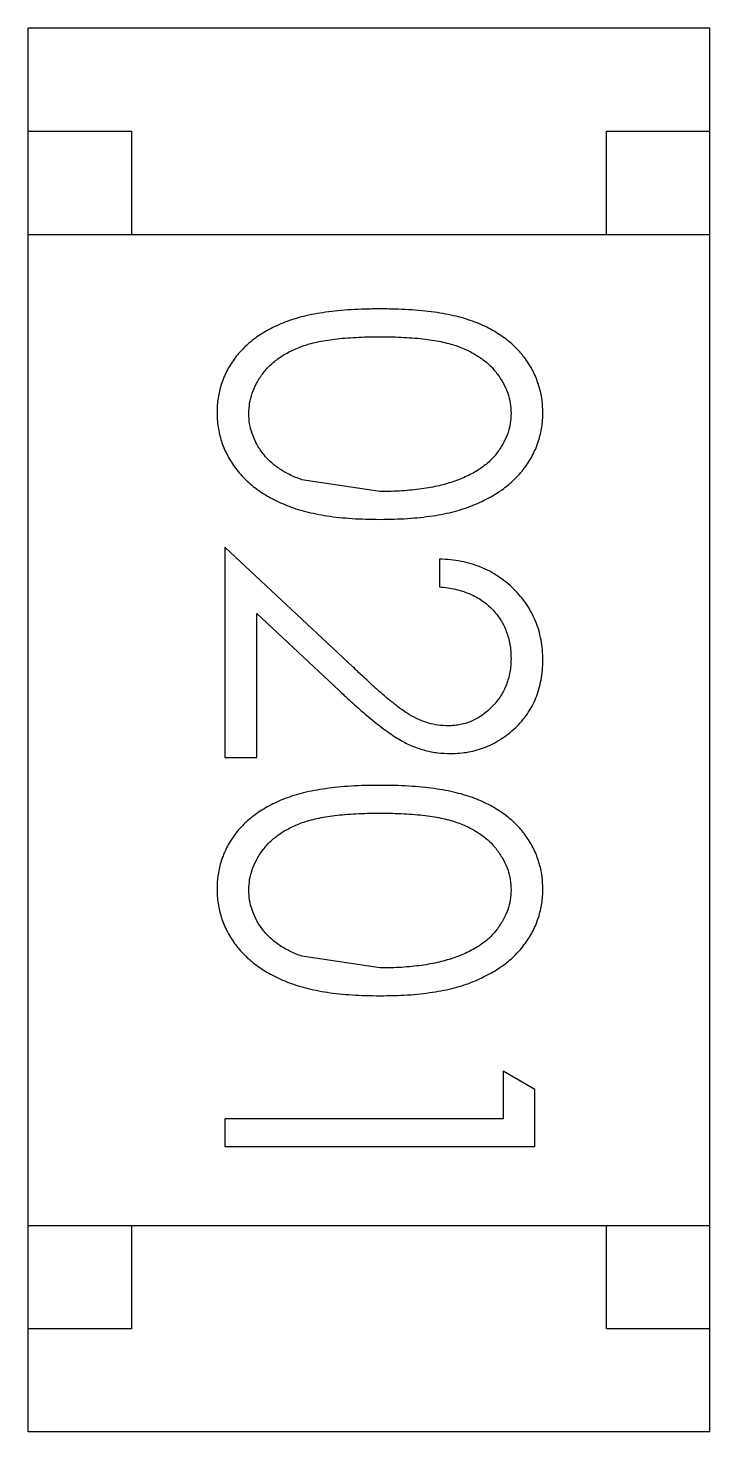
# Model space of a CAD drawing. Header units: inches. Extents: x 246 to 500, y -220 to -17.
# Drawn here: x 451.925 to 452.255, y -162.749 to -162.069 of the extents above; entities that cross this region are included whole.
import ezdxf

# ---------------------------------------------------------------- set-up
doc = ezdxf.new("R2010")
doc.units = ezdxf.units.IN
doc.header["$LTSCALE"] = 1.21
doc.header["$MEASUREMENT"] = 0
doc.layers.get('0').update_dxf_attribs({"linetype": 'CONTINUOUS'})

msp = doc.modelspace()

# ---------------------------------------------------------------- linework, layer by layer
at = {"color": 7, "linetype": 'Continuous'}
for p, q in [((452.25498, -162.06859), (451.92498, -162.06859)), ((451.92498, -162.74859), (451.92498, -162.06859)), ((452.25498, -162.74859), (452.25498, -162.06859)), ((451.92498, -162.11859), (451.97498, -162.11859)), ((451.97498, -162.11859), (451.97498, -162.16859)), ((452.20498, -162.11859), (452.25498, -162.11859)), ((452.20498, -162.16859), (452.20498, -162.11859)), ((451.92498, -162.16859), (452.25498, -162.16859)), ((452.09527, -162.29309), (452.05755, -162.28741)), ((452.08234, -162.37819), (452.02027, -162.32002)), ((452.02027, -162.32002), (452.02027, -162.42194)), ((452.12411, -162.32579), (452.12411, -162.33925)), ((452.03565, -162.35214), (452.0757, -162.38967)), ((452.03565, -162.42194), (452.03565, -162.35214)), ((452.02027, -162.42194), (452.03565, -162.42194)), ((452.09526, -162.52386), (452.05755, -162.51818)), ((452.17026, -162.58267), (452.15488, -162.57386)), ((452.15488, -162.57386), (452.15488, -162.59694)), ((452.17026, -162.6104), (452.17026, -162.58267)), ((452.15488, -162.59694), (452.02026, -162.59694)), ((452.02026, -162.59694), (452.02026, -162.6104)), ((452.02026, -162.6104), (452.17026, -162.6104)), ((451.92498, -162.64859), (452.25498, -162.64859)), ((451.97498, -162.64859), (451.97498, -162.69859)), ((452.20498, -162.69859), (452.20498, -162.64859)), ((451.97498, -162.69859), (451.92498, -162.69859)), ((452.25498, -162.69859), (452.20498, -162.69859)), ((452.25498, -162.74859), (451.92498, -162.74859))]:
    msp.add_line(p, q, dxfattribs=at)
for points, knots in [([(452.09521, -162.20463), (452.09282, -162.20465), (452.08818, -162.20467), (452.08142, -162.20498), (452.07506, -162.20547), (452.06912, -162.2062), (452.06358, -162.2071), (452.05844, -162.20815), (452.05371, -162.20948), (452.04938, -162.21099), (452.04538, -162.21269), (452.04166, -162.21454), (452.03819, -162.21655), (452.03499, -162.21874), (452.03201, -162.22104), (452.02928, -162.22351), (452.02685, -162.22617), (452.02465, -162.22895), (452.02273, -162.23188), (452.02105, -162.23489), (452.01958, -162.23798), (452.01846, -162.24119), (452.01754, -162.24446), (452.01689, -162.24781), (452.01648, -162.25127), (452.01644, -162.2536), (452.01642, -162.25478)], [0, 0, 0, 0, 0.068113, 0.132564, 0.193427, 0.250218, 0.303569, 0.353576, 0.400235, 0.443586, 0.484619, 0.524292, 0.56238, 0.599049, 0.63494, 0.669782, 0.704009, 0.737842, 0.771098, 0.803896, 0.836415, 0.868639, 0.900715, 0.933378, 0.966213, 1, 1, 1, 1]), ([(452.17411, -162.25478), (452.17409, -162.2536), (452.17405, -162.25127), (452.17364, -162.24781), (452.17299, -162.24444), (452.17204, -162.24115), (452.17089, -162.23794), (452.16942, -162.23482), (452.16771, -162.23179), (452.16576, -162.22883), (452.16354, -162.22603), (452.1611, -162.22335), (452.15837, -162.2209), (452.15542, -162.21857), (452.1522, -162.21643), (452.14876, -162.21439), (452.14506, -162.21257), (452.14109, -162.2109), (452.13679, -162.20942), (452.13209, -162.20814), (452.12698, -162.20702), (452.12143, -162.20617), (452.11547, -162.20548), (452.10908, -162.20498), (452.10228, -162.20467), (452.09761, -162.20465), (452.09521, -162.20463)], [0, 0, 0, 0, 0.033742, 0.066533, 0.099153, 0.13154, 0.164087, 0.196563, 0.229707, 0.263315, 0.297504, 0.331686, 0.366482, 0.4021, 0.438958, 0.476748, 0.515985, 0.556589, 0.599519, 0.645765, 0.695487, 0.748721, 0.805687, 0.866754, 0.931405, 1, 1, 1, 1]), ([(452.0318, -162.25523), (452.03189, -162.25358), (452.03205, -162.25028), (452.03335, -162.2454), (452.03543, -162.24066), (452.03781, -162.2369), (452.04011, -162.23405), (452.04203, -162.23199), (452.04418, -162.23011), (452.04649, -162.22833), (452.049, -162.22669), (452.05171, -162.22523), (452.05461, -162.22387), (452.05773, -162.22263), (452.06114, -162.22154), (452.0649, -162.22061), (452.06905, -162.21986), (452.07356, -162.21918), (452.07845, -162.21872), (452.08372, -162.21837), (452.08937, -162.21811), (452.09326, -162.2181), (452.09527, -162.21809)], [0, 0, 0, 0, 0.060034, 0.120278, 0.182348, 0.247919, 0.281641, 0.315701, 0.350322, 0.385703, 0.421819, 0.459196, 0.497866, 0.538301, 0.58121, 0.628183, 0.679403, 0.734699, 0.794074, 0.858416, 0.927049, 1, 1, 1, 1]), ([(452.09527, -162.21809), (452.09728, -162.2181), (452.10119, -162.21811), (452.10685, -162.21837), (452.11213, -162.21871), (452.11703, -162.21923), (452.12156, -162.21983), (452.12569, -162.22066), (452.12945, -162.22156), (452.13287, -162.22266), (452.13598, -162.22391), (452.13888, -162.22526), (452.14158, -162.22676), (452.14409, -162.22839), (452.14642, -162.23013), (452.14855, -162.23202), (452.15049, -162.23404), (452.15274, -162.23691), (452.15509, -162.24065), (452.15724, -162.24535), (452.15847, -162.25025), (452.15864, -162.25357), (452.15873, -162.25523)], [0, 0, 0, 0, 0.073302, 0.142286, 0.206253, 0.266017, 0.321612, 0.372532, 0.419497, 0.462398, 0.502825, 0.541489, 0.579034, 0.615143, 0.650298, 0.684912, 0.718701, 0.752189, 0.817245, 0.879117, 0.939613, 1, 1, 1, 1]), ([(452.01642, -162.25478), (452.01644, -162.25598), (452.01647, -162.25835), (452.01692, -162.26186), (452.01757, -162.2653), (452.0185, -162.26865), (452.01973, -162.2719), (452.02115, -162.27511), (452.02292, -162.27819), (452.02489, -162.28121), (452.02715, -162.2841), (452.02969, -162.28683), (452.03245, -162.28943), (452.03551, -162.29183), (452.03881, -162.29409), (452.04237, -162.29615), (452.04617, -162.29809), (452.05024, -162.29986), (452.05462, -162.30148), (452.05938, -162.3028), (452.06447, -162.30398), (452.06991, -162.30494), (452.07573, -162.30564), (452.0819, -162.30619), (452.08844, -162.30647), (452.09291, -162.30653), (452.09521, -162.30656)], [0, 0, 0, 0, 0.033824, 0.067298, 0.10028, 0.133019, 0.165736, 0.198792, 0.232372, 0.266409, 0.301016, 0.336196, 0.371972, 0.408574, 0.446394, 0.485225, 0.525372, 0.567224, 0.611081, 0.65775, 0.70702, 0.759235, 0.814484, 0.873227, 0.934937, 1, 1, 1, 1]), ([(452.09521, -162.30656), (452.09751, -162.30653), (452.102, -162.30647), (452.10857, -162.30619), (452.11477, -162.30565), (452.12062, -162.3049), (452.12609, -162.30394), (452.13122, -162.30279), (452.13596, -162.30137), (452.14039, -162.29979), (452.14447, -162.29795), (452.14831, -162.29605), (452.15186, -162.29393), (452.15517, -162.2917), (452.15819, -162.28927), (452.16098, -162.28671), (452.16349, -162.28399), (452.16572, -162.28111), (452.16772, -162.27814), (452.16942, -162.27504), (452.17088, -162.27188), (452.17205, -162.26861), (452.17299, -162.26528), (452.17365, -162.26186), (452.17405, -162.25835), (452.17409, -162.25598), (452.17411, -162.25478)], [0, 0, 0, 0, 0.065278, 0.127205, 0.186168, 0.241675, 0.294115, 0.343609, 0.390387, 0.434463, 0.476646, 0.517002, 0.555936, 0.593716, 0.630057, 0.665601, 0.700745, 0.734917, 0.768681, 0.802087, 0.834849, 0.867433, 0.900138, 0.932806, 0.966212, 1, 1, 1, 1]), ([(452.05755, -162.28741), (452.05651, -162.28703), (452.05446, -162.28627), (452.05153, -162.28494), (452.0488, -162.28348), (452.04628, -162.28187), (452.04397, -162.28012), (452.04183, -162.27827), (452.03992, -162.27626), (452.03768, -162.27346), (452.03532, -162.26977), (452.03333, -162.26506), (452.03201, -162.26021), (452.03187, -162.25689), (452.0318, -162.25523)], [0, 0, 0, 0, 0.075949, 0.148549, 0.218996, 0.286119, 0.351826, 0.416074, 0.478265, 0.540325, 0.660405, 0.774606, 0.887187, 1, 1, 1, 1]), ([(452.15873, -162.25523), (452.15864, -162.25687), (452.15847, -162.26015), (452.15723, -162.26501), (452.15508, -162.26967), (452.15274, -162.27342), (452.15045, -162.27629), (452.14845, -162.27833), (452.14623, -162.28029), (452.14375, -162.28209), (452.14103, -162.28378), (452.13809, -162.28533), (452.13491, -162.28678), (452.13149, -162.2881), (452.12781, -162.28926), (452.12391, -162.29034), (452.11974, -162.29114), (452.11533, -162.29189), (452.11067, -162.29239), (452.10576, -162.29285), (452.10059, -162.29302), (452.09707, -162.29307), (452.09527, -162.29309)], [0, 0, 0, 0, 0.059689, 0.119507, 0.181075, 0.246162, 0.279894, 0.314468, 0.350403, 0.387474, 0.426147, 0.466624, 0.508745, 0.553328, 0.600058, 0.649177, 0.700552, 0.754894, 0.811825, 0.871514, 0.934319, 1, 1, 1, 1]), ([(452.17411, -162.3747), (452.17407, -162.37303), (452.174, -162.36974), (452.17333, -162.3649), (452.1722, -162.36028), (452.17069, -162.35585), (452.16867, -162.35164), (452.16626, -162.34762), (452.1634, -162.34379), (452.16009, -162.34024), (452.15649, -162.33698), (452.15259, -162.3341), (452.14843, -162.33167), (452.14403, -162.32964), (452.13941, -162.32801), (452.13452, -162.32685), (452.1294, -162.32605), (452.1259, -162.32587), (452.12411, -162.32579)], [0, 0, 0, 0, 0.06445, 0.126725, 0.187421, 0.247417, 0.306749, 0.366595, 0.427749, 0.490235, 0.553031, 0.614805, 0.676505, 0.738096, 0.801021, 0.864897, 0.931209, 1, 1, 1, 1]), ([(452.12411, -162.33925), (452.12545, -162.33938), (452.12805, -162.33962), (452.13182, -162.34037), (452.13538, -162.34131), (452.1387, -162.34254), (452.14178, -162.34406), (452.14465, -162.3458), (452.14729, -162.34779), (452.14966, -162.35006), (452.15178, -162.35252), (452.15366, -162.35513), (452.15523, -162.35791), (452.1565, -162.36085), (452.15749, -162.36393), (452.15821, -162.36715), (452.15864, -162.37054), (452.1587, -162.37284), (452.15873, -162.37401)], [0, 0, 0, 0, 0.073648, 0.143686, 0.210962, 0.275557, 0.338064, 0.399311, 0.4594, 0.51934, 0.579024, 0.637809, 0.695959, 0.754122, 0.813113, 0.873453, 0.935561, 1, 1, 1, 1]), ([(452.15873, -162.37401), (452.1587, -162.37514), (452.15864, -162.37734), (452.15821, -162.38057), (452.15752, -162.38367), (452.15652, -162.38664), (452.15526, -162.38948), (452.15371, -162.39218), (452.15187, -162.39473), (452.14978, -162.39715), (452.1475, -162.39935), (452.14507, -162.40125), (452.14256, -162.4029), (452.13993, -162.40426), (452.13717, -162.40528), (452.13432, -162.406), (452.13136, -162.40647), (452.12934, -162.40653), (452.12832, -162.40656)], [0, 0, 0, 0, 0.068027, 0.133505, 0.19695, 0.26027, 0.322741, 0.384982, 0.448465, 0.513424, 0.578224, 0.640011, 0.700094, 0.760067, 0.819012, 0.877878, 0.938035, 1, 1, 1, 1]), ([(452.12952, -162.42002), (452.131, -162.41997), (452.13392, -162.41988), (452.13824, -162.41931), (452.14238, -162.4183), (452.1464, -162.41697), (452.15025, -162.41516), (452.15394, -162.41299), (452.15752, -162.41046), (452.16087, -162.40753), (452.16401, -162.40433), (452.16668, -162.40078), (452.16898, -162.39703), (452.1709, -162.39304), (452.17233, -162.38879), (452.17335, -162.3843), (452.174, -162.37958), (452.17407, -162.37635), (452.17411, -162.3747)], [0, 0, 0, 0, 0.06271, 0.123347, 0.183401, 0.242828, 0.302097, 0.36242, 0.423725, 0.487032, 0.550491, 0.612709, 0.674265, 0.73617, 0.799211, 0.863483, 0.930525, 1, 1, 1, 1]), ([(452.12832, -162.40656), (452.12669, -162.40649), (452.12345, -162.40637), (452.11867, -162.40533), (452.11401, -162.40363), (452.11021, -162.40165), (452.10709, -162.3996), (452.1044, -162.39772), (452.10148, -162.39537), (452.09819, -162.39272), (452.09466, -162.38963), (452.09081, -162.38617), (452.08666, -162.38233), (452.08382, -162.37961), (452.08234, -162.37819)], [0, 0, 0, 0, 0.088014, 0.174976, 0.2638, 0.355443, 0.406413, 0.465519, 0.533076, 0.609353, 0.693899, 0.787171, 0.889197, 1, 1, 1, 1]), ([(452.0757, -162.38967), (452.07724, -162.3911), (452.08021, -162.39388), (452.08456, -162.39782), (452.0887, -162.40138), (452.09258, -162.40457), (452.0962, -162.40743), (452.09959, -162.4099), (452.10274, -162.412), (452.10656, -162.41433), (452.11131, -162.41665), (452.1172, -162.41857), (452.12329, -162.4198), (452.12743, -162.41994), (452.12952, -162.42002)], [0, 0, 0, 0, 0.09953, 0.192079, 0.277712, 0.357454, 0.429648, 0.495771, 0.555538, 0.608657, 0.707578, 0.804328, 0.901298, 1, 1, 1, 1]), ([(452.0952, -162.4354), (452.09282, -162.43542), (452.08818, -162.43544), (452.08142, -162.43575), (452.07506, -162.43624), (452.06912, -162.43697), (452.06358, -162.43787), (452.05844, -162.43892), (452.05371, -162.44025), (452.04938, -162.44176), (452.04538, -162.44346), (452.04166, -162.44531), (452.03819, -162.44732), (452.03499, -162.44951), (452.03201, -162.45181), (452.02928, -162.45428), (452.02685, -162.45694), (452.02465, -162.45972), (452.02273, -162.46265), (452.02105, -162.46566), (452.01958, -162.46875), (452.01846, -162.47195), (452.01754, -162.47522), (452.01689, -162.47858), (452.01648, -162.48204), (452.01644, -162.48437), (452.01642, -162.48555)], [0, 0, 0, 0, 0.068113, 0.132564, 0.193427, 0.250218, 0.303569, 0.353576, 0.400235, 0.443586, 0.484619, 0.524292, 0.56238, 0.599049, 0.63494, 0.669782, 0.704009, 0.737842, 0.771098, 0.803896, 0.836415, 0.868639, 0.900715, 0.933378, 0.966213, 1, 1, 1, 1]), ([(452.17411, -162.48555), (452.17409, -162.48437), (452.17405, -162.48204), (452.17364, -162.47858), (452.17299, -162.47521), (452.17204, -162.47192), (452.17089, -162.46871), (452.16942, -162.46559), (452.16771, -162.46256), (452.16576, -162.4596), (452.16354, -162.4568), (452.1611, -162.45412), (452.15837, -162.45167), (452.15542, -162.44934), (452.1522, -162.44719), (452.14876, -162.44516), (452.14506, -162.44334), (452.14109, -162.44167), (452.13679, -162.44019), (452.13209, -162.43891), (452.12698, -162.43778), (452.12143, -162.43694), (452.11547, -162.43625), (452.10908, -162.43575), (452.10228, -162.43544), (452.09761, -162.43542), (452.0952, -162.4354)], [0, 0, 0, 0, 0.033742, 0.066533, 0.099153, 0.13154, 0.164087, 0.196563, 0.229707, 0.263315, 0.297504, 0.331686, 0.366482, 0.4021, 0.438958, 0.476748, 0.515985, 0.556589, 0.599519, 0.645765, 0.695487, 0.748721, 0.805687, 0.866754, 0.931405, 1, 1, 1, 1]), ([(452.0318, -162.486), (452.03189, -162.48435), (452.03205, -162.48105), (452.03335, -162.47617), (452.03543, -162.47143), (452.03781, -162.46767), (452.04011, -162.46482), (452.04203, -162.46276), (452.04418, -162.46088), (452.04649, -162.4591), (452.049, -162.45746), (452.05171, -162.456), (452.05461, -162.45464), (452.05773, -162.4534), (452.06114, -162.45231), (452.0649, -162.45138), (452.06905, -162.45062), (452.07356, -162.44995), (452.07845, -162.44949), (452.08372, -162.44914), (452.08937, -162.44888), (452.09326, -162.44887), (452.09526, -162.44886)], [0, 0, 0, 0, 0.060034, 0.120278, 0.182348, 0.247919, 0.281641, 0.315701, 0.350322, 0.385703, 0.421819, 0.459196, 0.497866, 0.538301, 0.58121, 0.628183, 0.679403, 0.734699, 0.794074, 0.858416, 0.927049, 1, 1, 1, 1]), ([(452.09526, -162.44886), (452.09728, -162.44887), (452.10119, -162.44888), (452.10685, -162.44914), (452.11213, -162.44948), (452.11703, -162.45), (452.12156, -162.45059), (452.12569, -162.45143), (452.12945, -162.45233), (452.13287, -162.45343), (452.13598, -162.45468), (452.13888, -162.45603), (452.14158, -162.45753), (452.14409, -162.45916), (452.14642, -162.4609), (452.14855, -162.46279), (452.15049, -162.46481), (452.15274, -162.46768), (452.15509, -162.47142), (452.15724, -162.47612), (452.15847, -162.48102), (452.15864, -162.48434), (452.15873, -162.486)], [0, 0, 0, 0, 0.073302, 0.142286, 0.206253, 0.266017, 0.321612, 0.372532, 0.419497, 0.462398, 0.502825, 0.541489, 0.579034, 0.615143, 0.650298, 0.684912, 0.718701, 0.752189, 0.817245, 0.879117, 0.939613, 1, 1, 1, 1]), ([(452.01642, -162.48555), (452.01644, -162.48674), (452.01647, -162.48912), (452.01692, -162.49263), (452.01757, -162.49607), (452.0185, -162.49942), (452.01973, -162.50267), (452.02115, -162.50588), (452.02292, -162.50896), (452.02489, -162.51198), (452.02715, -162.51487), (452.02968, -162.5176), (452.03245, -162.5202), (452.03551, -162.5226), (452.03881, -162.52486), (452.04237, -162.52692), (452.04617, -162.52886), (452.05024, -162.53063), (452.05462, -162.53225), (452.05938, -162.53356), (452.06447, -162.53475), (452.06991, -162.53571), (452.07573, -162.5364), (452.0819, -162.53696), (452.08844, -162.53724), (452.09291, -162.5373), (452.0952, -162.53732)], [0, 0, 0, 0, 0.033824, 0.067298, 0.10028, 0.133019, 0.165736, 0.198792, 0.232372, 0.266409, 0.301016, 0.336196, 0.371972, 0.408574, 0.446394, 0.485225, 0.525372, 0.567224, 0.611081, 0.65775, 0.70702, 0.759235, 0.814484, 0.873227, 0.934937, 1, 1, 1, 1]), ([(452.05755, -162.51818), (452.05651, -162.5178), (452.05446, -162.51704), (452.05153, -162.5157), (452.0488, -162.51424), (452.04628, -162.51264), (452.04397, -162.51089), (452.04183, -162.50904), (452.03992, -162.50703), (452.03768, -162.50423), (452.03532, -162.50054), (452.03333, -162.49583), (452.03201, -162.49098), (452.03187, -162.48766), (452.0318, -162.486)], [0, 0, 0, 0, 0.075949, 0.148549, 0.218996, 0.286119, 0.351826, 0.416074, 0.478265, 0.540325, 0.660405, 0.774606, 0.887187, 1, 1, 1, 1]), ([(452.0952, -162.53732), (452.09751, -162.5373), (452.102, -162.53724), (452.10856, -162.53696), (452.11477, -162.53642), (452.12062, -162.53567), (452.12609, -162.53471), (452.13122, -162.53356), (452.13596, -162.53214), (452.14039, -162.53055), (452.14447, -162.52872), (452.14831, -162.52682), (452.15186, -162.5247), (452.15517, -162.52247), (452.15819, -162.52004), (452.16098, -162.51748), (452.16349, -162.51476), (452.16572, -162.51188), (452.16772, -162.50891), (452.16942, -162.50581), (452.17088, -162.50264), (452.17205, -162.49938), (452.17299, -162.49605), (452.17365, -162.49262), (452.17405, -162.48912), (452.17409, -162.48674), (452.17411, -162.48555)], [0, 0, 0, 0, 0.065278, 0.127205, 0.186168, 0.241675, 0.294115, 0.343609, 0.390387, 0.434463, 0.476646, 0.517002, 0.555936, 0.593716, 0.630057, 0.665601, 0.700745, 0.734917, 0.768681, 0.802087, 0.834849, 0.867433, 0.900138, 0.932806, 0.966212, 1, 1, 1, 1]), ([(452.15873, -162.486), (452.15864, -162.48764), (452.15847, -162.49092), (452.15723, -162.49578), (452.15508, -162.50044), (452.15274, -162.50419), (452.15045, -162.50706), (452.14845, -162.5091), (452.14623, -162.51106), (452.14375, -162.51286), (452.14103, -162.51455), (452.13809, -162.5161), (452.13491, -162.51755), (452.13149, -162.51887), (452.12781, -162.52003), (452.12391, -162.52111), (452.11974, -162.52191), (452.11533, -162.52266), (452.11067, -162.52316), (452.10576, -162.52362), (452.10059, -162.52379), (452.09707, -162.52384), (452.09526, -162.52386)], [0, 0, 0, 0, 0.059689, 0.119507, 0.181075, 0.246162, 0.279894, 0.314468, 0.350403, 0.387474, 0.426147, 0.466624, 0.508745, 0.553328, 0.600058, 0.649177, 0.700552, 0.754894, 0.811825, 0.871514, 0.934319, 1, 1, 1, 1])]:
    msp.add_open_spline(points, degree=3, knots=knots, dxfattribs=at)

doc.saveas('drawing.dxf')
